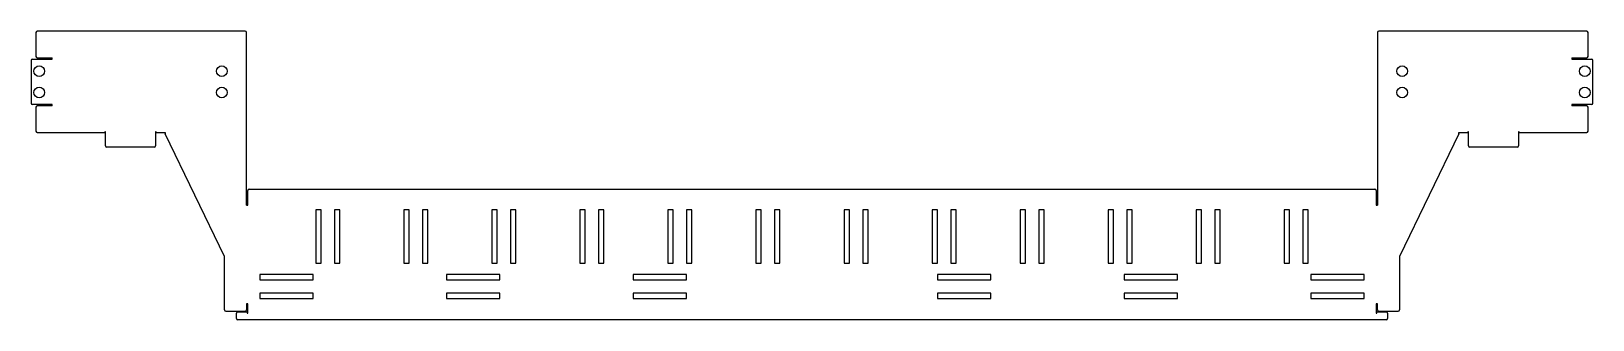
# Model space of a CAD drawing. Header units: millimetres. Extents: x -293 to 293, y -3 to 105.
import ezdxf

# ---------------------------------------------------------------- set-up
doc = ezdxf.new("R2010")
doc.units = ezdxf.units.MM

msp = doc.modelspace()

# ---------------------------------------------------------------- linework, layer by layer
at = {"color": 7, "linetype": 'Continuous', "lineweight": 25}
for p, q in [((-290.91, 104.5), (-290.91, 95.5)), ((-212.5, 105), (-290.41, 105)), ((-212, 39.7), (-212, 104.5)), ((212, 104.5), (212, 39.7)), ((290.41, 105), (212.5, 105)), ((290.91, 95.5), (290.91, 104.5)), ((-292.68, 94), (-292.68, 78)), ((-292.18, 94.5), (-284.88, 94.5)), ((-290.41, 95), (-284.88, 95)), ((-284.88, 94.5), (-284.88, 95)), ((284.88, 95), (284.88, 94.5)), ((284.88, 95), (290.41, 95)), ((284.88, 94.5), (292.18, 94.5)), ((292.68, 78), (292.68, 94)), ((-284.88, 77.5), (-292.18, 77.5)), ((-290.91, 76.5), (-290.91, 67.5)), ((-284.88, 77), (-290.41, 77)), ((-284.88, 77), (-284.88, 77.5)), ((284.88, 77.5), (284.88, 77)), ((292.18, 77.5), (284.88, 77.5)), ((290.41, 77), (284.88, 77)), ((290.91, 67.5), (290.91, 76.5)), ((-290.41, 67), (-265.05, 67)), ((-265.05, 67.3), (-265.05, 67)), ((-264.85, 67.3), (-265.05, 67.3)), ((-264.85, 62.04), (-264.85, 67.3)), ((-246.05, 67.3), (-246.05, 62.04)), ((-245.85, 67.3), (-246.05, 67.3)), ((-245.85, 67), (-245.85, 67.3)), ((-245.85, 67), (-242.43, 67)), ((-242.43, 67), (-242.43, 66.5)), ((-220.23, 20.5), (-242.43, 66.5)), ((242.43, 66.5), (220.23, 20.5)), ((242.43, 66.5), (242.43, 67)), ((242.43, 67), (245.85, 67)), ((245.85, 67.3), (245.85, 67)), ((246.05, 67.3), (245.85, 67.3)), ((246.05, 62.04), (246.05, 67.3)), ((264.85, 67.3), (264.85, 62.04)), ((265.05, 67.3), (264.85, 67.3)), ((265.05, 67), (265.05, 67.3)), ((265.05, 67), (290.41, 67)), ((-246.55, 61.54), (-264.35, 61.54)), ((264.35, 61.54), (246.55, 61.54)), ((-211.5, 39.7), (-211.5, 45.23)), ((-211, 45.73), (211, 45.73)), ((211.5, 45.23), (211.5, 39.7)), ((-212, 39.7), (-211.5, 39.7)), ((-186, 38), (-186, 18)), ((-184, 38), (-186, 38)), ((-184, 18), (-184, 38)), ((-179, 38), (-179, 18)), ((-177, 38), (-179, 38)), ((-177, 18), (-177, 38)), ((-153, 38), (-153, 18)), ((-151, 38), (-153, 38)), ((-151, 18), (-151, 38)), ((-146, 38), (-146, 18)), ((-144, 38), (-146, 38)), ((-144, 18), (-144, 38)), ((-120, 38), (-120, 18)), ((-118, 38), (-120, 38)), ((-118, 18), (-118, 38)), ((-113, 38), (-113, 18)), ((-111, 38), (-113, 38)), ((-111, 18), (-111, 38)), ((-87, 38), (-87, 18)), ((-85, 38), (-87, 38)), ((-85, 18), (-85, 38)), ((-80, 38), (-80, 18)), ((-78, 38), (-80, 38)), ((-78, 18), (-78, 38)), ((-54, 38), (-54, 18)), ((-52, 38), (-54, 38)), ((-52, 18), (-52, 38)), ((-47, 38), (-47, 18)), ((-45, 38), (-47, 38)), ((-45, 18), (-45, 38)), ((-21, 38), (-21, 18)), ((-19, 38), (-21, 38)), ((-19, 18), (-19, 38)), ((-14, 38), (-14, 18)), ((-12, 38), (-14, 38)), ((-12, 18), (-12, 38)), ((12, 38), (12, 18)), ((14, 38), (12, 38)), ((14, 18), (14, 38)), ((19, 38), (19, 18)), ((21, 38), (19, 38)), ((21, 18), (21, 38)), ((45, 38), (45, 18)), ((47, 38), (45, 38)), ((47, 18), (47, 38)), ((52, 38), (52, 18)), ((54, 38), (52, 38)), ((54, 18), (54, 38)), ((78, 38), (78, 18)), ((80, 38), (78, 38)), ((80, 18), (80, 38)), ((85, 38), (85, 18)), ((87, 38), (85, 38)), ((87, 18), (87, 38)), ((111, 38), (111, 18)), ((113, 38), (111, 38)), ((113, 18), (113, 38)), ((118, 38), (118, 18)), ((120, 38), (118, 38)), ((120, 18), (120, 38)), ((144, 38), (144, 18)), ((146, 38), (144, 38)), ((146, 18), (146, 38)), ((151, 38), (151, 18)), ((153, 38), (151, 38)), ((153, 18), (153, 38)), ((177, 38), (177, 18)), ((179, 38), (177, 38)), ((179, 18), (179, 38)), ((184, 38), (184, 18)), ((186, 38), (184, 38)), ((186, 18), (186, 38)), ((211.5, 39.7), (212, 39.7)), ((-220.23, 0.5), (-220.23, 20.5)), ((-186, 18), (-184, 18)), ((-179, 18), (-177, 18)), ((-153, 18), (-151, 18)), ((-146, 18), (-144, 18)), ((-120, 18), (-118, 18)), ((-113, 18), (-111, 18)), ((-87, 18), (-85, 18)), ((-80, 18), (-78, 18)), ((-54, 18), (-52, 18)), ((-47, 18), (-45, 18)), ((-21, 18), (-19, 18)), ((-14, 18), (-12, 18)), ((12, 18), (14, 18)), ((19, 18), (21, 18)), ((45, 18), (47, 18)), ((52, 18), (54, 18)), ((78, 18), (80, 18)), ((85, 18), (87, 18)), ((111, 18), (113, 18)), ((118, 18), (120, 18)), ((144, 18), (146, 18)), ((151, 18), (153, 18)), ((177, 18), (179, 18)), ((184, 18), (186, 18)), ((220.23, 20.5), (220.23, 0.5)), ((-207, 13.8), (-207, 11.8)), ((-187, 13.8), (-207, 13.8)), ((-207, 11.8), (-187, 11.8)), ((-187, 11.8), (-187, 13.8)), ((-137, 13.8), (-137, 11.8)), ((-117, 13.8), (-137, 13.8)), ((-137, 11.8), (-117, 11.8)), ((-117, 11.8), (-117, 13.8)), ((-67, 13.8), (-67, 11.8)), ((-47, 13.8), (-67, 13.8)), ((-67, 11.8), (-47, 11.8)), ((-47, 11.8), (-47, 13.8)), ((47, 13.8), (47, 11.8)), ((67, 13.8), (47, 13.8)), ((47, 11.8), (67, 11.8)), ((67, 11.8), (67, 13.8)), ((117, 13.8), (117, 11.8)), ((137, 13.8), (117, 13.8)), ((117, 11.8), (137, 11.8)), ((137, 11.8), (137, 13.8)), ((187, 13.8), (187, 11.8)), ((207, 13.8), (187, 13.8)), ((187, 11.8), (207, 11.8)), ((207, 11.8), (207, 13.8)), ((-207, 6.8), (-207, 4.8)), ((-187, 6.8), (-207, 6.8)), ((-187, 4.8), (-187, 6.8)), ((-137, 6.8), (-137, 4.8)), ((-117, 6.8), (-137, 6.8)), ((-117, 4.8), (-117, 6.8)), ((-67, 6.8), (-67, 4.8)), ((-47, 6.8), (-67, 6.8)), ((-47, 4.8), (-47, 6.8)), ((47, 6.8), (47, 4.8)), ((67, 6.8), (47, 6.8)), ((67, 4.8), (67, 6.8)), ((117, 6.8), (117, 4.8)), ((137, 6.8), (117, 6.8)), ((137, 4.8), (137, 6.8)), ((187, 6.8), (187, 4.8)), ((207, 6.8), (187, 6.8)), ((207, 4.8), (207, 6.8)), ((-219.73, 0), (-212.5, 0)), ((-212, 2.8), (-212, 0.5)), ((-211.5, 2.8), (-212, 2.8)), ((-211.5, -0.73), (-211.5, 2.8)), ((-207, 4.8), (-187, 4.8)), ((-137, 4.8), (-117, 4.8)), ((-67, 4.8), (-47, 4.8)), ((47, 4.8), (67, 4.8)), ((117, 4.8), (137, 4.8)), ((187, 4.8), (207, 4.8)), ((211.5, 2.8), (211.5, -0.73)), ((212, 2.8), (211.5, 2.8)), ((212, 0.5), (212, 2.8)), ((212.5, 0), (219.73, 0)), ((-215.7, -2.73), (-215.7, -0.73)), ((-215.2, -0.23), (-211.7, -0.23)), ((215.2, -3.23), (-215.2, -3.23)), ((-211.7, -0.23), (-211.7, -0.73)), ((-211.7, -0.73), (-211.5, -0.73)), ((211.5, -0.73), (211.7, -0.73)), ((211.7, -0.23), (215.2, -0.23)), ((211.7, -0.73), (211.7, -0.23)), ((215.7, -0.73), (215.7, -2.73))]:
    msp.add_line(p, q, dxfattribs=at)
for centre in [(-289.68, 90), (-221.23, 90), (221.23, 90), (289.68, 90), (-289.68, 82), (-221.23, 82), (221.23, 82), (289.68, 82)]:
    msp.add_circle(centre, 2, dxfattribs=at)
for centre, start, end in [((-290.41, 104.5), 90, 180), ((-212.5, 104.5), 0, 90), ((212.5, 104.5), 90, 180), ((290.41, 104.5), 0, 90), ((-292.18, 94), 90, 180), ((-290.41, 95.5), 180, 270), ((290.41, 95.5), 270, 0), ((292.18, 94), 0, 90), ((-292.18, 78), 180, 270), ((-290.41, 76.5), 90, 180), ((290.41, 76.5), 360, 90), ((292.18, 78), 270, 0), ((-290.41, 67.5), 180, 270), ((290.41, 67.5), 270, 360), ((-264.35, 62.04), 180, 270), ((-246.55, 62.04), 270, 360), ((246.55, 62.04), 180, 270), ((264.35, 62.04), 270, 0), ((-211, 45.23), 90, 180), ((211, 45.23), 0, 90), ((-219.73, 0.5), 180, 270), ((-212.5, 0.5), 270, 0), ((212.5, 0.5), 180, 270), ((219.73, 0.5), 270, 0), ((-215.2, -0.73), 90, 180), ((-215.2, -2.73), 180, 270), ((215.2, -0.73), 0, 90), ((215.2, -2.73), 270, 0)]:
    msp.add_arc(centre, 0.5, start, end, dxfattribs=at)

doc.saveas('drawing.dxf')
